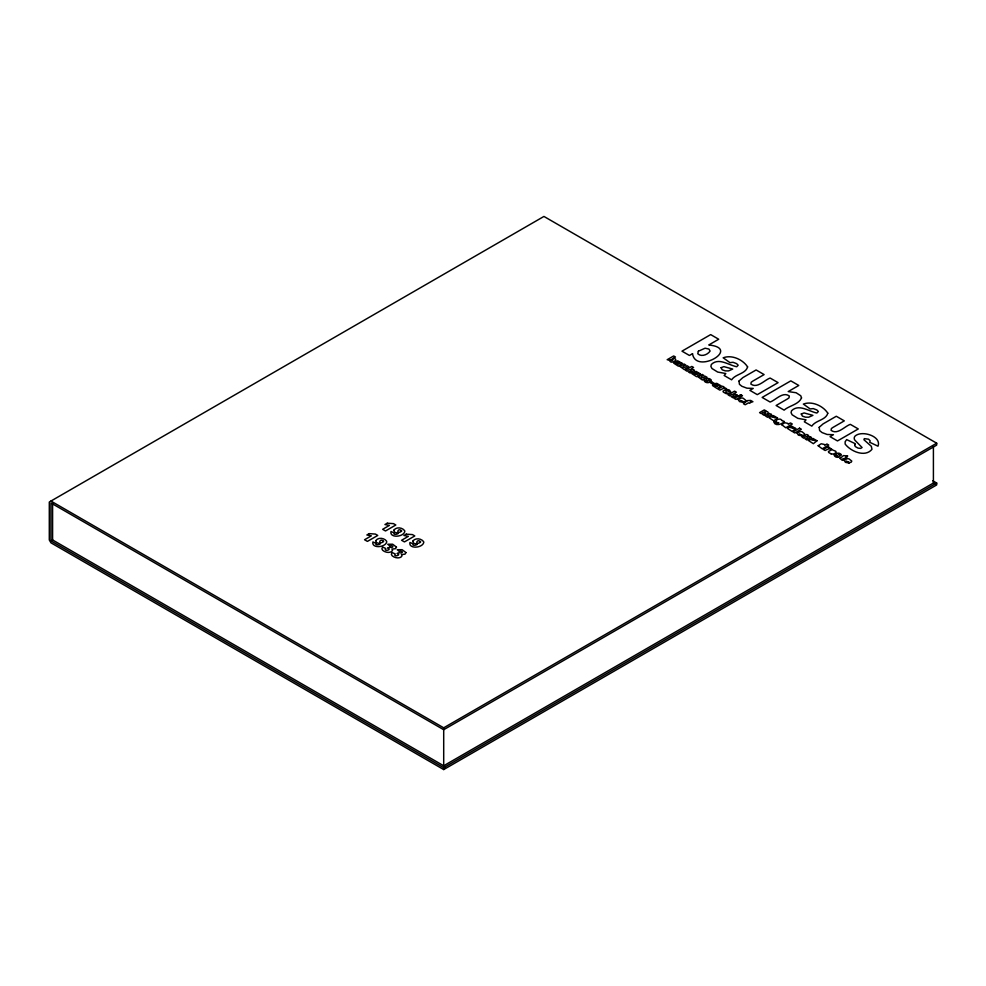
<?xml version="1.0" encoding="UTF-8"?>
<svg xmlns="http://www.w3.org/2000/svg" width="986" height="986" viewBox="0 0 986 986"><rect width="100%" height="100%" fill="white"/><g stroke="black" fill="none" stroke-linecap="round" stroke-linejoin="round"><path stroke-width="1.48" d="M932.707 480.737L936.7 483.041L936.7 484.939L443.7 769.561L50.939 542.805L49.3 539.958L49.3 502.01L543.939 216.439L936.7 443.195L936.7 445.093L443.7 729.714L50.939 502.959L50.939 540.907L52.591 539.958L445.339 766.726M50.939 501.061L443.7 727.816L936.7 443.195M935.061 483.99L933.409 483.041L443.7 765.777L443.7 727.816M50.939 540.907L443.7 767.675L936.7 483.041M831.062 453.831L828.869 452.599A3.389 1.96 0 0 1 828.499 451.44L832.011 449.69L835.721 451.255A3.192 1.849 0 0 1 835.697 452.808L834.39 453.683A3.241 1.873 0 0 1 831.099 453.831M933.409 446.609L933.409 483.041M443.7 767.675L443.7 769.561M52.591 503.526L52.591 539.958M706.235 380.879L707.899 381.496L706.284 379.856A1.947 1.122 0 0 1 706.309 378.907C710.586 376.874 713.987 383.135 708.404 379.487C713.507 382.827 704.682 384.281 704.066 380.202L706.235 380.879M836.264 455.52L837.94 456.148L836.313 454.497A1.96 1.134 0 0 1 836.338 453.548C840.639 451.502 844.065 457.787 838.445 454.127C843.609 457.529 834.649 458.909 834.094 454.842L836.264 455.52M854.702 444.772L855.244 446.547L858.005 448.112L860.667 448.396L862.084 447.521L854.948 440.249A8.615 4.979 0 0 1 855.059 436.095C861.752 429.896 881.94 436.317 877.996 446.202L869.701 442.27L870.194 440.865L868.543 439.189L864.315 438.647L863.946 439.768L871.304 446.276L871.981 449.308C865.067 457.763 850.585 451.305 845.15 444.057L845.138 441.777L846.666 439.596L855.318 443.737L854.702 444.772M728.605 391.232L730.367 392.502L730.725 391.91L729.381 390.074L726.744 389.285L723.095 391.048A3.094 1.787 0 0 0 723.49 392.181L726.09 393.599A3.044 1.762 0 0 0 728.223 393.636L728.913 393.451C725.104 393.402 724.673 389.384 728.605 391.232M669.556 360.284C670.443 365.227 680.254 358.842 673.228 358.312L675.484 357.018L673.66 355.958L667.177 359.705L669.556 360.284M692.517 353.691C695.722 375.136 741.817 348.329 708.774 344.977L718.708 339.246L710.672 334.599L681.979 351.164L689.436 355.465L692.517 353.691M781.725 424.695L785.78 427.764L792.3 424.005L790.476 422.945L788.221 424.251A2.465 1.43 0 0 0 787.777 423.376L784.757 422.723L781.725 424.695M818.17 445.734L822.225 448.803L828.745 445.043L826.921 443.983L824.666 445.29A2.465 1.43 0 0 0 824.222 444.415L821.202 443.762L818.17 445.734M782.095 420.566L784.437 421.54C782.194 424.226 775.095 426.63 773.788 421.983C775.489 420.418 776.475 425.323 778.767 422.711C774.7 423.314 775.834 418.656 779.297 419.112A2.465 1.417 0 0 1 780.826 419.37L782.095 420.566M682.016 363.267L678.405 366.188L673.709 363.156L675.435 362.022L679.798 363.045L676.495 361.209L677.949 360.95L682.016 363.267M700.146 373.743L696.535 376.652L691.839 373.62L693.565 372.486L697.928 373.521L694.625 371.673L696.079 371.414L700.146 373.743M720.791 385.649L717.179 388.57L712.484 385.538L714.197 384.404L718.572 385.427L715.269 383.591L716.723 383.332L720.791 385.649M747.61 366.903C745.65 373.977 735.42 373.94 731.624 379.82L724.155 375.506L725.832 373.534L717.648 372.042L711.954 368.505L710.881 366.398L711.35 364.45C718.708 357.289 728.716 365.153 736.715 366.743L738.169 365.202L736.616 363.637L733.054 362.293L729.985 362.651L723.169 357.795C731.858 354.467 742.914 359.594 747.61 366.903M777.51 417.953L773.874 420.886L769.166 417.842L770.892 416.696L775.279 417.731L771.952 415.882L773.418 415.624L777.51 417.953M795.739 428.479L792.103 431.412L787.383 428.368L789.108 427.221L793.508 428.257L790.18 426.408L791.647 426.149L795.739 428.479M817 440.754L813.364 443.688L808.643 440.631L810.369 439.497L814.769 440.532L811.441 438.684L812.908 438.425L817 440.754M827.809 413.208C825.837 420.27 815.607 420.233 811.823 426.125L804.342 421.798L806.03 419.839L797.834 418.335L792.152 414.81L791.068 412.69L791.548 410.743C798.907 403.582 808.914 411.445 816.901 413.035L818.355 411.495L816.815 409.93L813.253 408.598L810.172 408.943L803.368 404.087C812.045 400.76 823.113 405.887 827.809 413.208M738.28 399.613L739.537 401.61L743.493 402.362L741.879 401.24C737.158 398.48 745.428 404.248 745.823 400.353L743.111 398.196A3.204 1.849 0 0 0 741.09 398.036L738.28 399.613M797.119 433.162L798.377 435.159L802.357 435.923L800.743 434.801C795.998 432.028 804.305 437.809 804.699 433.902L801.975 431.732A3.217 1.861 0 0 0 799.942 431.585L797.119 433.162M844.176 460.326L845.446 462.335L849.414 463.1L847.8 461.966C843.055 459.193 851.374 464.985 851.768 461.066L849.045 458.909A3.217 1.861 0 0 0 846.999 458.749L844.176 460.326M375.802 540.624L376.43 542.633L380.313 543.779C379.524 544.79 374.544 545.566 376.06 543.348L372.893 541.93C371.352 548.66 385.292 547.649 386.734 542.004L386.574 541.129C384.232 537.888 378.205 537.087 375.802 540.624M393.882 530.185L394.511 532.193L398.393 533.34C397.605 534.35 392.625 535.139 394.129 532.921L390.974 531.503C389.421 538.233 403.373 537.21 404.802 531.565L404.654 530.69C402.3 527.448 396.286 526.647 393.882 530.185M396.483 547.094L395.509 548.697L391.923 549.079L392.576 550.274L391.516 551.593A4.794 2.761 0 0 1 388.053 552.406C385.575 552.394 379.943 550.151 382.568 547.057L385.772 548.475C383.061 552.098 392.884 549.572 387.56 547.97L390.062 547.119A1.824 1.048 0 0 0 392.009 547.39C394.548 546.564 391.06 544.864 389.938 546.059L387.745 544.247L392.638 544.223L396.483 547.094M405.961 552.579L404.987 554.169L401.401 554.563L402.054 555.747L400.994 557.065A4.794 2.761 0 0 1 397.543 557.879C395.053 557.866 389.433 555.623 392.046 552.53L395.25 553.947C392.539 557.571 402.374 555.044 397.05 553.442L399.54 552.591A1.824 1.048 0 0 0 401.487 552.863C404.038 552.049 400.538 550.336 399.416 551.531L397.222 549.72L402.115 549.695L405.961 552.579M412.838 541.129L413.467 543.15L417.349 544.297C416.573 545.295 411.581 546.084 413.097 543.865L409.93 542.448C408.389 549.177 422.341 548.167 423.77 542.51L423.61 541.634C421.269 538.393 415.242 537.592 412.838 541.129M680.069 366.472L684.21 369.54L688.906 366.829L687.106 365.781C684.765 368.887 679.699 366.755 685.751 365.005L683.939 363.957L680.069 366.472M698.199 376.935L702.34 380.004L707.036 377.293L705.236 376.258C702.895 379.351 697.829 377.231 703.881 375.469L702.069 374.421L698.199 376.935M738.995 381.052L739.438 384.306L741.879 386.278L746.92 388.176L753.23 388.41L749.865 390.345L757.297 394.646L778.09 382.642L770.115 378.045C764.433 380.017 757.334 388.854 750.888 384.059L751.196 382.248L752.688 381.175L764.113 374.581L756.114 369.96L742.877 377.601L738.995 381.052M819.181 427.357L819.637 430.599L822.077 432.583L827.106 434.469L833.429 434.703L830.052 436.65L837.496 440.939L858.276 428.947L850.314 424.35C844.62 426.322 837.521 435.159 831.075 430.352L831.383 428.54L832.874 427.48L844.299 420.874L836.301 416.252L823.076 423.894L819.181 427.357M811.022 437.279L807.066 440.052L805.242 439.004C811.318 437.242 806.228 435.109 803.873 438.215L802.074 437.168L806.794 434.444L808.483 435.418L807.707 435.861L811.022 437.279M694.206 370.28L690.274 373.041L688.462 371.993C694.501 370.243 689.436 368.123 687.106 371.217L685.295 370.169L691.79 366.422L693.589 367.47L691.198 368.85L694.206 370.28M736.998 394.992L733.066 397.752L731.255 396.705C737.306 394.955 732.228 392.822 729.899 395.916L728.099 394.881L734.582 391.134L736.382 392.169L733.991 393.55L736.998 394.992M801.519 397.913C798.66 404.593 789.194 405.616 784.116 410.127L776.105 405.505L787.531 398.899L789.022 397.839L789.318 396.027C782.872 391.22 775.785 400.057 770.103 402.029L762.141 397.432L790.821 380.867L798.783 385.464L788.221 391.565L796.146 392.748L800.78 395.78L801.519 397.913M771.533 414.477L767.576 417.251L765.765 416.203C771.927 414.021 766.911 412.555 764.47 415.463L762.659 414.416C768.538 412.666 763.842 410.546 761.377 413.676L759.565 412.629L764.286 409.905L765.974 410.879L765.284 411.273L767.712 411.754L768.353 413.048L771.533 414.477M676.014 363.44L678.639 363.748L676.014 363.44M694.144 373.916L696.782 374.224L694.144 373.916M714.788 385.834L717.414 386.142L714.788 385.834M721.074 367.692L722.22 369.824L725.339 370.884L728.531 370.909L732.709 369.06L723.897 366.632L721.074 367.692M801.273 413.984L802.407 416.117L805.525 417.177L808.73 417.201L812.895 415.352L804.095 412.937L801.273 413.984M840.134 458.453L842.303 460.351L843.412 459.55L842.574 459.032L846.912 457.603L845.914 457.036L847.713 456L843.437 455.594L840.134 458.453M383.517 541.326L383.271 541.832C377.428 545.714 379.783 537.222 383.517 541.326M401.598 530.899L401.351 531.392C395.509 535.275 397.863 526.795 401.598 530.899M420.554 541.844L420.307 542.349C414.465 546.232 416.831 537.74 420.554 541.844M670.874 359.717C671.86 362.762 675.361 357.142 670.874 359.717M698.359 351.213L697.78 353.74C701.305 357.228 707.738 354.75 710.093 351.053L708.946 349.056L705.089 348.218L698.359 351.213M369.195 533.636L366.878 534.979L371.328 535.842L364.549 539.749L367.408 541.4L377.761 535.435L375.42 534.079L369.195 533.636M387.276 523.209L384.959 524.54L389.408 525.402L382.63 529.322L385.489 530.973L395.83 524.996L393.5 523.64L387.276 523.209M406.244 534.153L403.915 535.484L408.364 536.347L401.585 540.266L404.445 541.918L414.798 535.94L412.456 534.597L406.244 534.153M711.682 381.865L710.29 382.679L712.915 384.183L714.308 383.381L711.682 381.865M722.75 386.364L718.042 389.076L719.854 390.123L723.256 388.484L726.3 388.583L723.662 387.781L724.427 387.338L722.75 386.364M738.908 395.694L734.213 398.406L736.012 399.441L740.708 396.729L738.908 395.694M740.696 394.659L739.463 395.374L741.262 396.409L742.495 395.706L740.696 394.659M747.425 400.612L743.407 403.718L745.206 404.753L748.584 402.806L749.446 403.299L750.765 402.534L750.334 401.82L752.934 401.733L750.642 400.427L747.425 400.612M799.547 428.183L793.027 431.942L794.839 432.99L801.359 429.23L799.547 428.183M828.067 446.732L823.347 449.456L825.171 450.503L828.585 448.864L831.654 448.95L828.992 448.149L829.768 447.706L828.067 446.732"/></g></svg>
